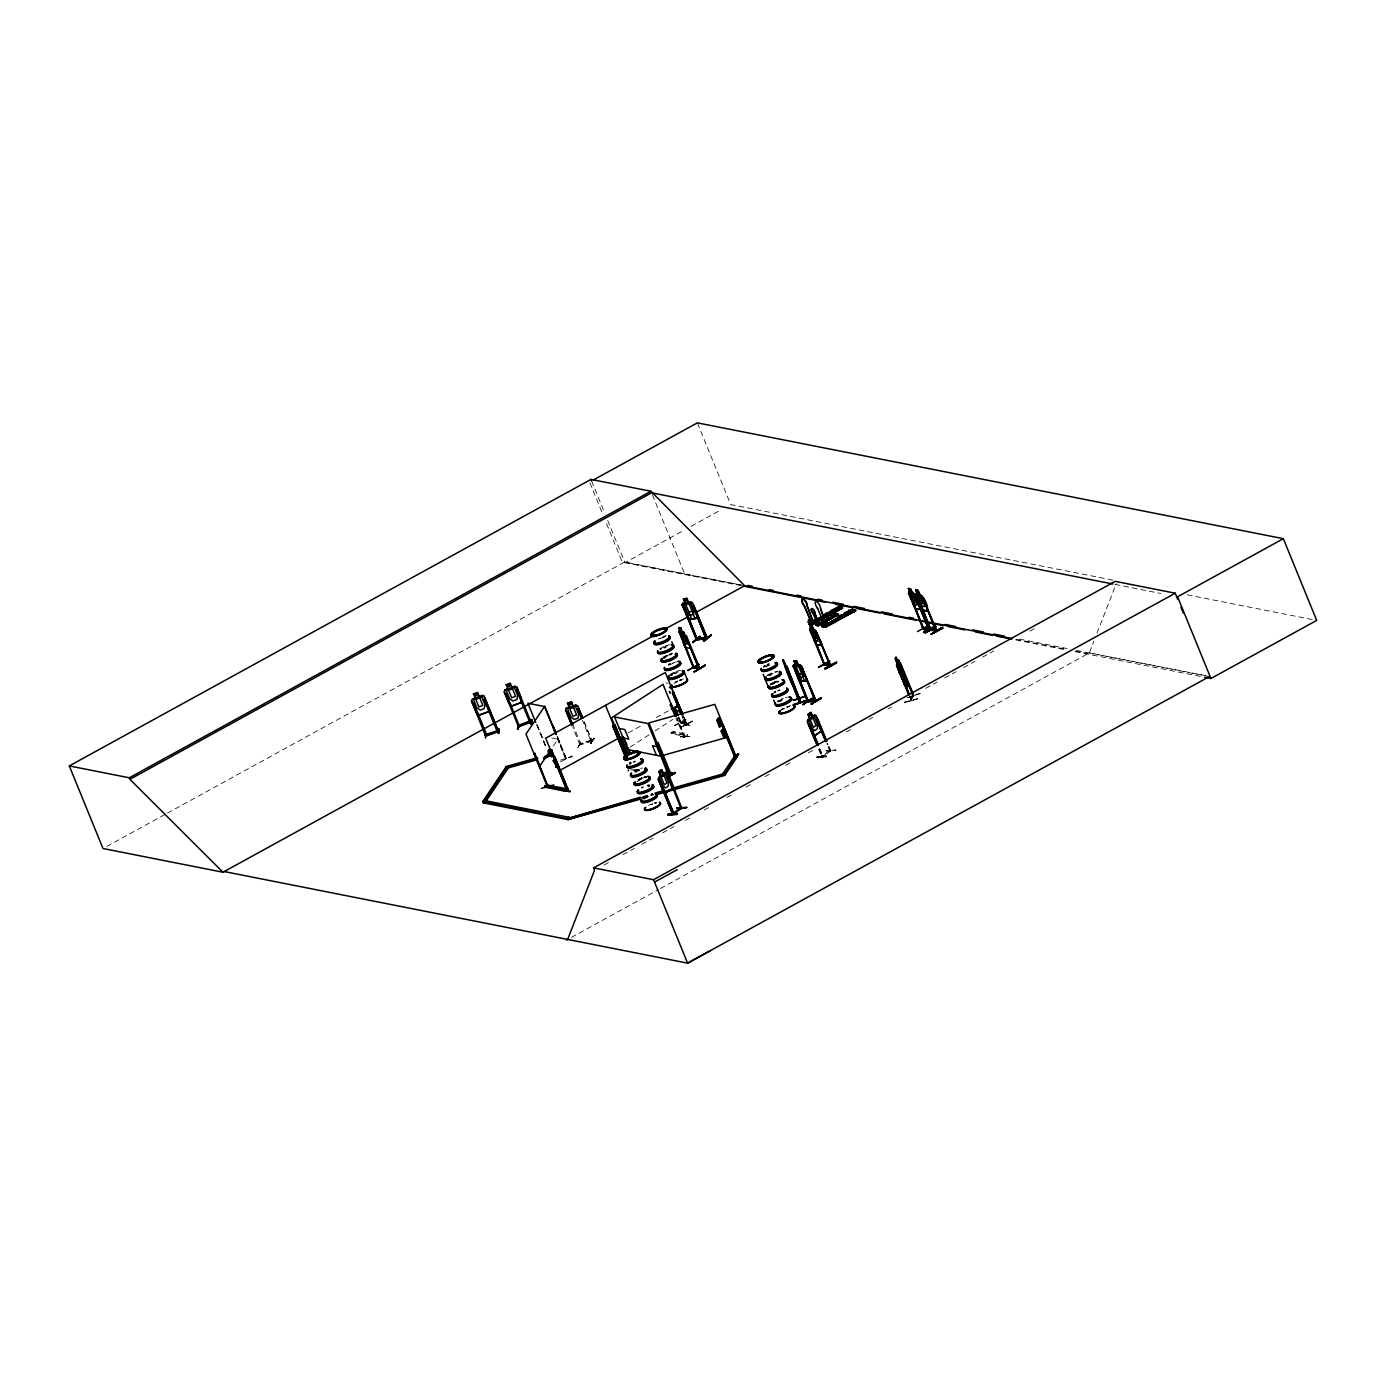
<?xml version="1.0" encoding="UTF-8"?>
<svg xmlns="http://www.w3.org/2000/svg" width="1386" height="1386" viewBox="0 0 1386 1386"><rect width="100%" height="100%" fill="white"/><g stroke="black" fill="none" stroke-linecap="round" stroke-linejoin="round"><path stroke-width="0.75" stroke-dasharray="5 3.75" d="M577.598 747.643L580.873 741.735L578.135 747.314M580.821 741.822L578.083 747.435M904.885 702.563L917.376 698.925M911.642 700.467L910.134 696.274M565.245 757.847L565.99 757.657M566.441 758.852L557.276 735.827M660.377 888.513L1089.309 652.927L1093.918 641.06M1097.002 633.159L1116.215 583.731M687.092 725.069L685.827 725.554M904.677 702.044L917.532 698.735L904.798 702.875L904.66 701.957M910.463 699.497L913.305 695.391M910.948 699.358L912.872 695.529M913.218 696.378L911.018 700.744L909.476 696.846M909.701 696.413L911.468 700.606L913.651 696.24M907.414 697.712L920.131 693.502L907.414 697.574M579.313 743.797C580.994 741.493 581.514 746.794 580.301 743.52L579.435 743.78M590.557 740.678C563.6 749.514 598.336 737.456 590.557 740.453M591.649 739.951L591.891 741.406L583.419 720.166L592.29 741.112C590.488 742.636 590.038 738.547 591.042 741.649L582.397 720.339M590.609 743.035C598.648 730.89 588.236 743.658 591.51 743.502L594.317 738.409L590.817 743.52M590.8 743.71L593.693 738.478M816.926 756.756L826.299 756.046C819.923 760.325 808.506 755.855 826.281 756.046M816.735 757.657L826.576 756.721M817.116 757.345L826.073 757.033M636.971 769.854L636.78 770.668M560.412 760.134L572.747 756.583M553.378 745.911L558.056 738.929M819.022 749.289L822.071 757.051L822.089 755.266M819.819 748.717L823.076 756.358M830.422 749.618C828.672 754.504 830.682 746.898 826.87 743.745M830.872 750.865L822.314 756.912M683.61 736.243L683.506 737.56L684.892 736.884M911.538 700.536L909.926 696.725M821.881 756.947L830.56 750.831L827.338 743.191M830.751 750.935L827.65 743.173M635.914 769.525L637.075 769.334M680.924 721.725C682.744 724.93 678.256 721.066 680.907 721.638M680.335 722.99L686.33 724.272M686.468 722.816L681.063 722.071M680.89 722.73L687.006 723.977L683.748 716.302M685.429 724.531L686.607 723.873M684.234 735.81L683.021 736.382M683.506 737.56L684.58 736.867L676.749 718.017M684.719 736.988L677.061 718.017M565.696 759.043L556.34 735.377M579.781 744.854L581.15 744.421M825.848 750.45L835.879 750.121L826.472 750.744M821.344 755.751L822.245 755.179M829.192 750.207L830.405 749.601M829.556 750.64L822.712 755.491M826.056 751.143L835.845 750.069M689.466 736.399L680.509 736.763L688.981 736.59M689.518 736.451L680.959 736.52M630.214 747.106L653.291 732.085M655.058 730.924L672.816 719.386M686.087 723.925L685.637 725.692M686.503 722.747L685.394 722.903L686.954 723.925M830.283 750.969L829.989 749.705M822.574 756.461L821.967 755.318M579.902 744.819L572.851 727.511M580.89 744.68L573.18 725.242M663.513 657.83L669.247 654.989M772.331 683.142L770.651 684.164A8.611 2.374 -22.2 0 1 776.385 681.323L774.289 682.155M772.435 683.419L776.541 681.704L770.789 684.528A8.593 2.374 -22.2 0 1 778.603 681.046M782.83 708.852L781.132 709.875A8.611 2.374 -22.2 0 1 784.788 707.882M830.145 751.368L826.541 743.762M684.407 736.954L675.883 718.589M560.602 761.902L571.829 755.803M690.193 725.45L683.575 723.735L684.441 724.081M682.051 716.562L685.862 725.727L686.988 725.103L683.281 716.042M683.835 724.428L690.73 725.225M106.791 846.43L165.54 814.154M167.446 813.114L624.67 561.988L744.629 585.706L622.123 561.815L605.994 522.279M607.726 520.478L624.947 562.664L683.506 530.509M691.06 526.351L721.274 509.753M665.921 682.83L667.948 683.35M628.205 732.917L641.285 725.727M656.236 717.515L669.317 710.342M674.566 725.814L686.018 719.68M674.618 725.328L685.827 719.178M685.914 723.024L680.682 722.279M671.049 732.674L673.232 731.479L687.369 734.268L687.785 735.29L685.602 736.486L671.465 733.696L671.049 732.674L685.186 735.464L687.369 734.268M692.376 720.945L681.167 727.2L692.688 721.049M692.705 721.084L681.167 727.2M671.465 733.696L673.648 732.501L687.785 735.29M604.001 865.055L611.572 860.897M622.938 854.66L634.286 848.423M641.857 844.265L653.222 838.028M662.681 832.83L674.029 826.593M685.394 820.356L692.965 816.198M704.313 809.961L711.884 805.803M727.026 797.487L734.597 793.329M745.945 787.092L753.516 782.934M764.881 776.697L772.435 772.539M785.689 765.263L791.371 762.144M808.402 752.789L814.084 749.67M846.257 731.999L853.828 727.841M868.97 719.525L872.747 717.446M887.889 709.13L891.666 707.051M908.714 697.712L914.379 694.594M925.744 688.357L937.092 682.12M944.663 677.962L956.011 671.725M963.582 667.567L974.947 661.33M982.518 657.172L988.183 654.053M990.089 653.014L993.866 650.935M1029.833 631.184L1037.404 627.026M571.43 937.369L658.489 889.552M686.572 725.121L682.588 714.604M638.045 779.712L642.082 777.875A8.611 2.374 -22.2 0 0 640.003 778.741M648.544 805.422L650.502 804.452M686.607 725.121L682.796 716.406M685.914 725.71L682.276 716.597M916.129 694.247L920.009 693.814M594.369 738.461L593.399 737.993M592.134 741.146L579.92 744.975M642.636 796.569L652.927 793.676A8.593 2.374 -22.2 0 0 651.073 794.161M641.961 797.591L652.252 794.68M643.069 797.591L653.343 794.698M642.376 798.613L650.606 796.292M644.317 777.563L646.24 777.113A8.576 2.356 -22.2 0 0 638.201 780.041L638.149 779.989A8.593 2.374 -22.2 0 1 642.238 778.291L638.045 779.816M654.66 802.91L656.583 802.459M680.457 736.936L688.981 736.798M630.613 769.854L636.988 769.767M633.177 770.495L637.3 770.425M565.817 759.268L556.392 736.191M670.911 691.874L669.646 691.649L670.2 693M683.558 723.752L690.765 725.276M1089.309 652.927L1209.701 676.403M1112.889 580.11L730.717 504.573L697.366 422.851M1187.196 594.802L1316.7 620.408M1114.985 584.407L1160.879 593.485M1019.351 639.085L1068.104 648.735M1076.593 650.398L1209.268 676.628M1016.007 639.344L1066.891 649.41M1075.363 651.073L1088.079 653.586M624.947 562.664L740.072 585.429M1015.799 639.934L1064.587 649.566M1075.189 651.663L1202.442 676.818M551.663 737.993L557.9 739.223M819.49 748.752L822.92 756.479M818.71 749.306L821.742 757.068M652.39 494.767L684.927 574.532M591.597 480.942L604.504 512.56M589.864 482.744L602.771 514.362M668.901 690.765L670.131 693.606L668.78 690.834M678.984 717.134L681.34 722.903M678.43 717.03L681.028 723.128M678.031 717.238L680.335 723.076M685.186 735.464L685.602 736.486M673.232 731.479L673.648 732.501M557.085 736.035L566.32 759.164L556.843 735.949M537.214 724.861L546.049 746.517M537.11 725.138L545.945 746.794M536.538 724.393L545.668 746.742M660.152 649.705A8.714 2.408 -22.2 0 1 661.85 648.665M663.825 647.695A8.714 2.408 -22.2 0 1 665.921 646.829M663.548 657.778A8.559 2.356 -22.2 0 1 671.274 654.296M663.34 657.259A8.559 2.356 -22.2 0 1 666.943 655.266M669.005 654.435A8.559 2.356 -22.2 0 1 672.972 653.308M659.823 648.717A8.593 2.374 -22.2 0 1 663.444 646.725M665.523 645.876A8.593 2.374 -22.2 0 1 669.507 644.75M659.961 649.237A8.714 2.408 -22.2 0 1 661.659 648.215M663.634 647.227A8.714 2.408 -22.2 0 1 667.827 645.685M657.986 639.189A8.714 2.408 -22.2 0 1 659.944 638.201M662.058 637.352A8.714 2.408 -22.2 0 1 666.094 636.209M663.911 636.191A8.593 2.374 -22.2 0 1 665.834 635.741M660.134 638.669A8.714 2.408 -22.2 0 1 664.344 637.127M664.067 648.25A8.576 2.356 -22.2 0 1 666.146 647.401M670.928 675.935A8.593 2.374 -22.2 0 1 672.608 674.913M674.549 673.942A8.593 2.374 -22.2 0 1 676.628 673.094M670.651 675.415A8.714 2.408 -22.2 0 1 672.349 674.376M674.306 673.405A8.714 2.408 -22.2 0 1 678.516 671.864M674.046 683.489A8.559 2.356 -22.2 0 1 677.65 681.514M679.712 680.665A8.559 2.356 -22.2 0 1 681.773 679.989M675.502 681.981A8.559 2.356 -22.2 0 1 677.442 681.011L673.856 683.177A8.611 2.374 -22.2 0 1 677.511 681.202M679.504 680.162A8.559 2.356 -22.2 0 1 683.471 679.053M663.894 658.627A8.559 2.356 -22.2 0 1 665.557 657.605M668.658 665.367A8.714 2.408 -22.2 0 1 674.826 662.837M670.322 674.428A8.593 2.374 -22.2 0 1 673.942 672.435M676.021 671.586A8.593 2.374 -22.2 0 1 681.635 670.27M670.46 674.947A8.714 2.408 -22.2 0 1 678.326 671.396M668.468 664.899A8.714 2.408 -22.2 0 1 670.443 663.911M672.556 663.062A8.714 2.408 -22.2 0 1 676.593 661.919M668.329 664.379A8.576 2.356 -22.2 0 1 670.252 663.426M663.651 658.125A8.611 2.374 -22.2 0 1 665.332 657.103M669.369 655.283A8.611 2.374 -22.2 0 1 671.43 654.608M635.117 772.452A8.576 2.356 -22.2 0 1 641.181 769.975M634.84 771.915A8.714 2.408 -22.2 0 1 642.948 768.935M629.452 763.946A8.714 2.408 -22.2 0 1 631.15 762.906M633.125 761.919A8.714 2.408 -22.2 0 1 635.238 761.053M634.493 770.945A8.593 2.374 -22.2 0 1 638.513 769.126M640.575 768.45A8.593 2.374 -22.2 0 1 642.498 768M629.746 764.466A8.593 2.374 -22.2 0 1 631.427 763.443M633.367 762.473A8.593 2.374 -22.2 0 1 635.446 761.624M634.649 771.465A8.714 2.408 -22.2 0 1 642.757 768.485M629.261 763.478A8.714 2.408 -22.2 0 1 630.959 762.439M629.123 762.941A8.593 2.374 -22.2 0 1 630.803 761.919M639.934 778.551A8.559 2.356 -22.2 0 1 642.013 777.702M644.057 777.044A8.559 2.356 -22.2 0 1 645.98 776.593M643.918 799.185A8.593 2.374 -22.2 0 1 649.618 796.344M643.624 798.665A8.714 2.408 -22.2 0 1 649.41 795.789M651.507 795.114A8.714 2.408 -22.2 0 1 653.447 794.646M636.867 781.843A8.559 2.356 -22.2 0 1 642.532 779.019M643.295 797.678A8.593 2.374 -22.2 0 1 646.915 795.685M643.433 798.197A8.714 2.408 -22.2 0 1 653.256 794.195M644.317 777.615A8.593 2.374 -22.2 0 1 646.24 777.165M641.458 788.149A8.714 2.408 -22.2 0 1 643.433 787.161M647.626 785.619A8.714 2.408 -22.2 0 1 649.566 785.169M641.302 787.646A8.576 2.356 -22.2 0 1 643.243 786.676M647.383 785.152A8.576 2.356 -22.2 0 1 649.289 784.701M638.34 780.387A8.611 2.374 -22.2 0 1 642.359 778.568M644.438 777.892A8.611 2.374 -22.2 0 1 646.361 777.442M654.556 802.754A8.559 2.356 -22.2 0 1 656.462 802.303M648.007 786.659A8.593 2.374 -22.2 0 1 649.913 786.208M647.816 786.087A8.714 2.408 -22.2 0 1 649.757 785.637M769.403 675.9A8.576 2.356 -22.2 0 1 771.344 674.93M769.126 675.363A8.714 2.408 -22.2 0 1 773.215 673.509M770.616 683.939A8.559 2.356 -22.2 0 1 772.279 682.917M774.22 681.964A8.559 2.356 -22.2 0 1 776.281 681.115M763.755 667.376A8.714 2.408 -22.2 0 1 769.525 664.5M767.099 675.398A8.593 2.374 -22.2 0 1 772.799 672.556M774.878 671.898A8.593 2.374 -22.2 0 1 778.43 671.24M765.713 666.874A8.593 2.374 -22.2 0 1 769.732 665.055M767.238 675.935A8.714 2.408 -22.2 0 1 773.024 673.059M775.12 672.366A8.714 2.408 -22.2 0 1 777.061 671.915M763.565 666.909A8.714 2.408 -22.2 0 1 765.263 665.869M767.238 664.899A8.714 2.408 -22.2 0 1 769.334 664.033M763.426 666.389A8.593 2.374 -22.2 0 1 765.107 665.367M767.047 664.396A8.593 2.374 -22.2 0 1 769.126 663.548M779.902 701.611A8.576 2.356 -22.2 0 1 781.843 700.64M777.927 702.096A8.714 2.408 -22.2 0 1 783.696 699.22M781.306 710.186A8.593 2.374 -22.2 0 1 784.926 708.194M786.988 707.345A8.593 2.374 -22.2 0 1 789.067 706.669M781.115 709.684A8.559 2.356 -22.2 0 1 782.795 708.662M786.798 706.86A8.559 2.356 -22.2 0 1 790.765 705.734M774.237 693.087A8.714 2.408 -22.2 0 1 775.952 692.047M777.91 691.06A8.714 2.408 -22.2 0 1 780.023 690.211M777.598 701.108A8.593 2.374 -22.2 0 1 779.279 700.086M781.219 699.116A8.593 2.374 -22.2 0 1 783.298 698.267M785.36 697.608A8.593 2.374 -22.2 0 1 787.283 697.158M777.737 701.645A8.714 2.408 -22.2 0 1 783.506 698.769M774.046 692.619A8.714 2.408 -22.2 0 1 775.762 691.579M777.719 690.609A8.714 2.408 -22.2 0 1 779.833 689.743M773.925 692.099A8.593 2.374 -22.2 0 1 775.588 691.077M772.834 684.286A8.576 2.356 -22.2 0 1 774.774 683.315M776.836 682.466A8.576 2.356 -22.2 0 1 778.897 681.791M770.945 684.84A8.611 2.374 -22.2 0 1 778.724 681.323M665.055 656.444L663.374 657.466A8.611 2.374 -22.2 0 1 667.012 655.491L665.055 656.444M671.188 653.967L669.109 654.642A8.611 2.374 -22.2 0 1 673.094 653.516L671.17 653.949M681.669 679.677L679.59 680.353A8.611 2.374 -22.2 0 1 681.669 679.677M788.946 706.358L786.867 707.033A8.611 2.374 -22.2 0 1 790.869 705.907L788.946 706.34M646.084 776.749L644.161 777.2A8.611 2.374 -22.2 0 1 646.084 776.766M652.685 803.88A8.593 2.374 -22.2 0 0 650.606 804.729A8.576 2.356 -22.2 0 1 652.702 803.932M656.669 802.754A8.593 2.374 -22.2 0 0 654.764 803.204A8.576 2.356 -22.2 0 1 656.687 802.806"/><path stroke-width="1.5" d="M671.569 772.366L668.121 777.615M784.822 665.02L783.003 659.615L784.84 663.773C781.565 662.82 799.601 699.601 789.587 678.482M783.315 661.503L783.142 659.563L791.267 679.902M784.805 665.921L784.771 664.933L799.566 702.927L799.774 698.249M785.221 666.406L785.238 665.159M788.288 673.925L788.305 672.66M791.233 682.085L791.354 678.776M485.516 738.114L485.412 733.298M518.104 724.254L517.532 729.261L518.433 724.843M518.087 728.915L518.277 724.774M786.676 669.646L800.068 702.719L800.19 698.631M786.78 666.354L799.566 699.272L799.618 697.903M799.566 702.875L799.67 701.143M799.237 701.611L799.324 698.405M806.288 696.049L793.208 700.415L806.063 695.703M472.418 703.222L473.579 702.806L487.04 735.585L486.555 734.251L485.169 734.736M484.112 696.24L498.458 731.392L484.112 696.24L482.051 695.374L472.245 699.029L471.483 700.952L485.62 735.966M484.979 698.752L483.818 699.185L497.297 731.635M486.555 734.251L496.69 730.924M488.513 707.103L488.704 711.624L478.828 715.263L475.883 711.728L478.828 715.211L488.704 711.572M496.673 731.063L497.695 730.353M498.076 732.726L498.354 728.568L499.064 733.142L498.18 732.744M498.354 733.402L498.388 728.603M499.22 728.932L498.371 733.194M516.718 687.265L514.76 686.399L504.972 689.847L504.209 691.822L518.607 726.94C515.904 725.796 520.911 723.856 519.49 726.61L506.306 693.676L505.128 694.247L506.306 693.676M507.83 688.842L504.954 689.899M512.04 687.248L514.778 686.243L516.839 687.161L521.24 697.972L521.431 702.494L511.538 706.132L508.61 702.563L504.365 691.787M511.538 706.132L521.275 702.355L521.101 697.955M516.545 690.055L517.706 689.483L516.545 690.055L530.006 722.747C527.304 721.673 532.103 719.611 530.994 722.349M518.156 724.168L518.243 728.984M519.282 725.121L529.539 721.344L529.781 722.799M530.006 722.712L531.185 722.123M530.699 720.945L519.421 725.467M531.774 723.977L531.947 719.802L531.098 724.064M683.887 632.276L678.967 631.271L693.26 667.705L699.428 668.832L683.852 632.137M679.105 632.57L679.175 631.34M928.083 628.846C930.318 626.94 927.303 633.09 922.903 628.69L908.714 592.186L908.61 593.624M920.512 605.751C926.61 619.317 914.743 590.263 915.99 595.027L930.352 630.162L936.59 631.306L935.411 629.972M810.723 619.213C811.053 621.309 808.003 619.819 809.667 620.876M810.013 620.304L808.419 619.802L809.892 623.388M810.36 620.443L810.567 619.334L811.156 620.131M816.198 623.302L817.151 622.089L818.104 623.665M823.232 622.331L824.358 622.574L822.106 622.712M823.301 623.18L823.786 622.037M811.711 623.717L811.018 622.019L814.084 620.322L814.777 622.019L811.711 623.717L809.026 623.232L808.09 621.482L808.939 624.133L840.176 607.553M809.615 623.977L840.141 607.588M811.486 624.549L842.082 607.9M812.196 624.428L842.757 608.004L812.508 624.74L811.018 622.019M836.572 614.31L815.99 625.363L815.436 623.631L817.463 622.366L818.052 623.908L820.183 624.306L819.594 622.886L819.906 623.977L817.376 623.7L812.958 613.045A3.067 1.161 61 0 1 811.382 609.199A3.067 1.161 61 0 1 813.391 609.563A3.067 1.161 61 0 1 814.968 613.409L818.953 623.873M834.077 615.038L836.018 613.617L836.832 614.327L816.7 625.467M815.956 625.346L836.122 613.911L838.305 614.448L817.757 625.675L838.565 614.639L825.71 621.742M818.173 625.588L817.549 624.012L817.861 625.121L815.436 623.631M853.36 610.152L822.089 626.697L821.274 624.081L822.21 625.831L824.895 626.333L827.962 624.636L827.269 622.92L824.202 624.618L824.895 626.333M822.158 626.715L852.425 609.771M822.747 626.853L851.472 611.191M855.266 610.516L824.705 626.68L855.942 610.602L825.692 627.338L824.202 624.618M824.757 626.922L855.006 610.221M835.879 608.177L839.223 609.182L835.879 608.177L838.928 606.479L839.067 607.345M849.046 610.793C864.154 614.033 839.379 609.927 852.269 609.996M855.543 610.568L824.826 626.922M809.389 621.101L809.285 619.906L811.139 620.096M822.123 623.163L822.522 622.505M541.354 788.374L553.794 784.909M667.012 773.163L672.141 788.582L665.349 793.381L662.629 790.107L658.229 779.296L660.637 775.813L658.887 771.811C663.357 764.795 661.728 777.563 665.505 772.383L667.012 773.163L681.063 808.731M668.901 774.913L681.808 808.229L672.66 814.396L658.333 779.296L658.766 777.148L665.505 772.383L666.822 773.284M807.518 721.915L807.934 719.888M795.477 665.003L793.554 665.037L793.139 666.562L793.658 665.176M816.441 623.18L817.463 622.453M682.137 604.92L682.726 603.239L690.869 601.94L692.671 603.17L707.068 638.357L696.5 640.055L682.207 604.85L689.24 619.525L697.522 618.156L696.967 613.963L697.297 618.104L689.275 619.386L686.607 615.627M682.345 604.885L682.848 603.36M547.713 784.926L547.834 786.607L534.84 753.395L534.095 753.984L534.84 753.395M826.68 614.189L829.521 613.132L826.714 613.998M827.962 618.866L829.608 617.758L828.447 618.554M839.864 616.787L842.515 615.575L839.899 616.614M842.567 615.384L839.899 616.891L842.515 615.297M652.667 635.446L654.902 634.979L653.638 635.776M653.551 634.84L652.806 635.776L654.452 635.342M652.771 635.55L654.261 635.36M664.275 629.157L665.436 629.261M626.68 759.043L625.675 758.766M626.663 759.181L626.541 758.125M627.425 758.592L626.281 758.731M637.04 752.962L637.837 752.061L637.733 752.927M638.34 752.338L637.456 752.407M761.52 662.213L759.788 662.768L760.723 661.884M771.534 656.479L772.21 655.491L772.037 656.375M772.262 655.994L772.539 656.115M771.759 655.595L771.361 656.444L772.158 655.751M899.601 673.163L898.215 668.658L900.103 664.882L902.009 668.329L899.964 664.916M906.808 684.355L906.877 686.659L907.345 685.706M905.231 683.627L907.033 687.785L907.761 686.105M907.033 687.785L907.847 686.174L905.976 679.937L898.145 662.525L897.4 664.033L901.35 675.536M906.427 679.123L904.712 684.909L896.534 665.644L896.985 662.647L895.269 658.541L896.084 656.929L901.628 669.23L901.784 674.757L904.815 682.241L905.578 680.734L902.511 673.232L901.766 674.739L900.051 672.349M895.616 659.078L896.101 658.107L896.17 660.412M897.747 661.139L898.319 660.013M898.371 667.428L909.355 694.351M900.553 663.062L913.114 693.832M900.969 676.368L902.858 679.902L904.677 676.004M902.858 679.902L904.815 675.97M810.186 620.443L809.337 619.906M823.544 623.059L822.747 622.505M800.051 702.685L783.125 660.914M569.248 707.258L566.268 708.003L565.505 709.892L571.968 725.762M567.584 703.291L571.413 702.148L573.059 706.167L575.658 706.895L578.724 714.396L577.979 718.243L574.15 719.386L570.772 716.787L567.723 709.268L569.057 707.172M566.562 712.127L567.688 711.78L572.297 723.492M573.128 705.994L571.517 701.922L567.394 703.204L569.23 707.31M573.076 706.115L575.831 705.145L577.858 706.132L582.64 718.243M577.823 706.184L575.796 705.197M569.906 720.668L572.816 724.306M578.724 708.627L582.744 718.069M677.182 813.461L667.844 814.136L677.217 813.409L677.009 814.431L667.671 815.037L677.494 814.084M795.529 665.211L794.663 666.579L808.315 701.68L807.016 700.519L808.211 700.207M628.464 769.975L628.256 770.789M555.734 734.459L552.823 726.108L555.665 731.895M547.73 784.892L547.331 786.728L548.267 786.035M657.033 742.792L658.142 742.48L671.448 775.346L670.737 774.22C668.295 777.563 673.752 773.197 669.871 774.462M669.646 774.514L671.517 775.12M668.26 778.17L671.742 772.868M668.468 778.204L671.898 773.007M719.438 726.905L719.784 723.042L720.408 726.299L719.438 726.905L716.805 720.443L717.757 719.836L719.23 721.725L717.064 720.044M718.537 721.915L717.931 718.71L718.901 718.104L735.065 757.432L736.209 757.051L714.76 704.365L648.925 722.92L670.356 775.658M716.805 720.443L717.757 719.836M717.931 718.71L718.901 718.104M719.109 723.232C718.502 726.645 725.017 723.353 721.621 724.722M720.616 725.138L721.742 724.549L735.082 757.397L736.174 756.912M723.838 737.664L724.185 733.783L724.791 737.057L723.838 737.664L721.188 731.184L722.141 730.595L723.613 732.466L721.448 730.786M722.938 732.674L722.331 729.469L723.284 728.845L725.952 735.308L724.999 735.897L723.492 733.974M721.188 731.184L722.141 730.595M722.331 729.469L723.284 728.845M724.999 735.897L725.952 735.308M734.649 756.011L735.845 755.682L734.493 756.6M734.58 759.372L738.669 754.14L735.238 759.372L734.389 758.922M735.204 759.32L738.634 754.105M482.848 801.368L485.256 800.692L569.525 817.342L569.941 818.364L567.758 819.559L483.489 802.91L482.848 801.368L506.271 766.51L537.473 757.709M509.078 766.856L506.687 767.532L483.264 802.39L485.672 801.714L509.078 766.856L508.662 765.834L485.256 800.692L483.073 801.888L567.342 818.537L569.525 817.342M539.327 766.822L551.039 749.393M543.364 758.021L550.225 755.249L549.809 754.227L545.01 756.409M640.315 799.185L568.295 819.507L567.879 818.485L640.592 797.158M568.295 819.507L638.946 798.752M656.791 794.542L724.705 775.398L737.092 756.947L736.676 755.924L734.268 756.6L722.556 774.029L722.972 775.051M727.667 768.087L731.167 762.854M668.71 790.037L724.272 774.376L736.676 755.924M672.175 813.218L673.509 812.543L672.799 813.08M673.994 813.738L660.221 781.115L673.891 813.79L672.938 812.681M680.353 807.674L680.994 806.999M685.204 603.031L684.008 604.66L687.075 612.162L690.124 615.107L693.398 614.587L693.832 611.087L690.765 603.586L688.599 602.304M814.604 700.328L815.176 701.593L802.182 668.606L816.406 701.264L815.159 700.086M815.886 700.103L808.09 700.779L815.072 700.45M563.409 790.47L570.322 791.441L565.783 790.055M569.681 791.752L565.505 790.869M652.875 635.238L652.615 636.122L653.707 635.793M654.781 634.927L654.209 634.753M665.315 629.14L664.778 629.227M626.195 759.043L627.356 758.142L626.316 758.714M762.231 661.763L760.221 662.508L761.053 661.451M762.179 661.884L760.966 662.612M547.92 786.538L534.407 753.516M497.834 730.11L496.586 730.543L497.072 731.739M822.383 622.574L824.046 626.177M680.509 808.887L680.162 807.57M629.902 754.521L614.57 716.943L647.868 723.527L669.317 775.71M669.767 775.883L655.803 743.069L668.745 775.969M692.723 666.458L694.369 667.498L693.346 666.198M824.081 664.778L830.37 665.973L830.301 664.5M824.757 663.409L823.596 663.582L824.566 664.916L814.933 639.656M830.266 664.57L829.33 664.985M909.996 595.703L923.578 628.742L914.483 605.439M930.543 629.019L937.023 631.063L923.007 598.284L935.897 631.167M930.682 629.365L935.879 629.729M685.117 602.858L683.402 598.908L686.971 598.284L695.027 618.606M568.035 788.98L546.777 785.013L544.594 786.208L545.027 787.231L565.835 791.337C570.616 790.713 566.926 788.565 567.082 789.552M684.424 606.947L683.229 607.311L684.424 606.947L697.331 639.916L696.015 638.859L697.21 638.426M692.896 605.613L705.924 638.565L692.896 605.613L693.866 605.474L707.328 638.114L706.843 636.919L697.539 638.773M693.866 605.474L692.654 605.821M696.517 638.513L696.638 640.003M692.671 642.255L699.913 636.191L692.827 642.844M705.924 638.565L705.942 637.04L706.947 638.409M705.786 637.473L697.279 638.981M704.157 641.146L711.382 635.1L704.175 641.181L703.308 640.592L711.347 635.065M802.754 704.573L812.283 698.319M549.549 756.271L549.41 754.348L550.069 755.647L543.918 758.766M549.324 755.82L547.938 750.519M654.764 635.342L653.897 635.706M517.896 725.814L519.767 726.472M519.282 725.276L518.121 725.727M660.55 781.098L659.424 781.687L672.99 814.414L672.695 813.149M667.255 776.125L668.052 775.571M665.349 793.381L672.141 788.582M808.229 714.5L810.862 712.387L812.56 716.614L814.448 716.926L817.515 724.445L817.394 728.672L814.691 730.595L811.936 728.395L808.87 720.893L809.77 718.52L807.969 714.431L810.966 712.387L812.612 716.406M676.801 807.847L686.763 807.432M680.11 807.57L681.496 808.194M680.491 808.003L673.631 812.872M672.764 814.31L673.648 813.738M826.541 741.267L816.077 715.8L814.483 715.02L807.743 719.784L807.293 721.933L817.134 745.46M818.26 744.871L809.615 723.717L808.506 724.306L817.463 745.443M825.761 741.839L816.337 718.762L817.463 718.173L826.87 741.25M814.344 735.845L821.101 731.132L816.077 715.8M797.73 674.081L800.45 677.269L803.083 677.217L803.17 673.977L800.103 666.458L798.145 665.159L796.655 660.931L793.831 660.983L796.621 661.07L804.712 681.236M793.45 665.107L800.138 665.055M798.197 665.02L801.697 666.32L815.886 701.541M797.539 677.356L800.051 681.34L797.643 677.286M794.576 668.745L795.339 668.728M802.944 668.606L801.836 668.832M812.439 698.405L802.875 704.677L811.953 698.388M811.139 703.863L821.465 698.232L811.139 703.863L811.867 704.469M811.416 704.365L820.772 697.591M628.049 754.885L620.807 737.161L619.94 737.733M675.38 716.614L670.27 704.816L671.136 704.244L676.247 716.06M671.43 704.244L670.27 704.816M624.878 750.571L628.43 748.249M568.381 790.263L567.272 790.852L553.828 758.055L555.058 757.553L568.451 790.245L567.047 790.817L545.72 738.201L665.315 672.505L682.588 714.604M625.554 757.206L612.612 725.779L614.847 724.705L626.905 754.227M653.222 635.308L653.724 635.135M626.16 758.298L625.45 759.233L626.489 759.112M736.035 757.12L722.747 724.41M804.14 605.751L804.365 605.63A4.591 1.75 61 0 1 802.009 599.843A4.591 1.75 61 0 1 805.006 600.398A4.591 1.75 61 0 1 807.38 606.184L813.357 621.846L811.001 621.586L804.14 605.751A4.591 1.75 61 0 1 801.784 599.982A4.591 1.75 61 0 1 804.781 600.536A4.591 1.75 61 0 1 807.137 606.306L813.132 621.985M817.324 608.367L817.549 608.229A4.591 1.75 61 0 1 815.193 602.46A4.591 1.75 61 0 1 818.19 603.014A4.591 1.75 61 0 1 820.564 608.783L826.541 624.462M812.958 613.045L812.802 613.132A3.067 1.161 61 0 1 811.226 609.286A3.067 1.161 61 0 1 813.235 609.649A3.067 1.161 61 0 1 814.812 613.496L818.797 623.96M820.564 608.783L826.316 624.584L824.185 624.202L817.549 608.229M811.053 620.131L810.533 619.282L808.818 620.339M811.001 621.586L804.365 605.63M675.259 697.019L673.873 695.495L675.311 696.985M824.982 614.206C833.8 615.713 819.524 614.951 828.031 612.508L831.392 613.53L828.031 612.508M830.768 611.001C839.587 612.525 825.311 611.746 833.818 609.32L837.179 610.325L833.818 609.32M840.107 607.57L809.926 624.272L808.922 623.631L839.102 606.912L842.29 607.501M809.06 623.873L839.188 607.12M811.642 624.324L841.718 607.865M811.953 624.636L842.445 607.726M815.592 623.648L817.636 622.522M816.059 624.791L819.594 622.886M826.697 618.78C832.588 619.785 823.059 619.265 828.741 617.636L830.976 618.312L828.741 617.636M830.56 616.631C836.451 617.636 826.922 617.134 832.605 615.505L834.84 616.181L832.605 615.505M838.357 614.448L817.723 625.363M824.583 622.435L818.381 625.796L816.302 625.398M824.185 624.202L827.962 624.636M838.166 616.822C846.985 618.329 832.709 617.55 841.215 615.124L844.576 616.129L841.215 615.124M843.953 613.617C852.771 615.124 838.495 614.345 847.002 611.919L850.363 612.924L847.002 611.919M822.712 626.818L852.286 609.511L855.474 610.1M822.539 626.801L853.048 609.875M680.509 711.711L675.606 710.689L674.116 708.021L675.727 710.758L680.509 711.711L679.642 707.744M553.066 726.195L556.271 734.06M548.821 750.051L549.947 749.791L551.784 752.494L548.821 750.051L551.16 753.482L551.42 756.513L552.529 756.271L552.304 753.828L551.905 756.6M551.16 752.841L550.935 750.45L552.026 750.19L552.286 753.187L554.677 756.669L553.551 756.912L551.68 754.175M550.935 750.45L552.026 750.19M551.16 753.482L549.445 749.705M554.053 757.016L552.286 753.187M543.641 758.142L552.979 752.962M543.745 758.731L553.153 753.464M551.42 756.513L552.529 756.271M553.551 756.912L554.677 756.669M681.254 714.587L672.418 692.931L673.423 692.376L682.484 714.067M612.612 725.779L613.842 725.259L626.697 756.756M672.418 692.931L673.631 692.411M553.205 760.793L554.331 760.55L556.167 763.253L553.205 760.793L555.561 764.223L555.821 767.272L556.912 767.012L556.687 764.587L556.288 767.359M555.543 763.582L555.318 761.191L556.427 760.949L556.67 763.946L559.06 767.428L557.934 767.671L556.063 764.916M555.318 761.191L556.427 760.949M555.561 764.223L553.828 760.446M558.437 767.757L556.67 763.946M555.821 767.272L556.912 767.012M557.934 767.671L559.06 767.428M624.15 757.102L623.856 756.6M566.857 789.656L568.173 789.327M656.375 743.173L655.405 743.277M667.446 776.333L674.965 772.297M667.688 776.853L675.502 772.938L668 776.992M651.905 636.624L222.955 872.227L102.997 848.509L69.3 765.921L590.973 479.4L650.952 491.268L744.629 585.706L1011.763 638.513M593.485 479.902L697.366 422.851L1283.349 538.686L1316.7 620.408L1210.931 678.499L1204.555 677.252M69.3 765.921L129.279 777.789L650.952 491.268M129.279 777.789L129.903 779.313L651.576 492.792L1112.871 583.991M687.854 616.891L664.726 629.123M697.314 611.694L744.629 585.706M680.769 627.927L687.317 644.126L685.412 643.745L683.073 640.332L680.006 632.83L678.707 627.511L680.872 627.979M680.37 634.719L693.953 667.757M685.533 636.035L686.486 635.931L699.878 668.641L698.821 668.797L685.533 636.035L686.486 635.931M690.367 648.44L689.57 644.507L690.367 648.44L685.55 647.366M698.96 664.31L687.473 670.46M705.301 665.575L694.438 671.898M669.473 687.317L672.227 689.085M673.163 691.527L682.969 714.379M483.489 802.91L485.672 801.714L485.256 800.692M809.58 624.653L811.763 624.982L813.391 629.001L811.624 625.051L809.58 624.653L813.928 637.456L816.267 640.886L818.19 641.25L814.829 630.734L813.253 629.192C828.256 650.121 818.849 646.794 820.425 641.631M559.06 770.893L618.866 738.045M671.188 709.303L678.655 705.197M815.904 630.89L830.249 665.99M830.249 665.626L816.787 632.952L830.803 665.73L824.705 664.518M817.342 633.055L816.389 633.159M545.027 787.231L547.193 786.018M908.35 588.496L910.515 588.842L913.599 594.594L916.943 605.11L915.037 604.729L912.698 601.316L908.471 588.426L909.996 592.515M824.133 664.83L809.77 629.694L816.423 644.611L821.361 645.495M910.394 588.911L912.04 592.931M908.523 593.554L915.193 608.471L913.045 604.279M816.423 644.611L814.292 640.419M919.49 594.525L924.115 603.568L924.41 606.583L922.487 606.219L920.165 602.789L917.099 595.287L915.799 589.968L917.982 590.315C920.858 600.467 919.819 588.565 915.921 590.124M908.592 592.238C916.302 589.31 926.143 615.176 915.193 608.333M914.673 594.75L928.88 629.868M923.267 628.378L929.521 629.625L916.111 596.916L915.158 597.019L928.897 629.452M544.594 786.208L565.419 790.315L567.602 789.119M917.463 597.175L931.045 630.214L918.797 599.22M916.059 593.728C923.769 590.834 933.627 616.579 922.643 609.823L927.459 610.897M923.578 598.388L922.626 598.492M818.589 667.532L829.816 661.434M818.416 667.082L829.625 660.931M824.67 668.277C849.999 654.088 828.551 668.485 824.999 668.884M824.947 668.953L836.503 662.837M917.48 631.566L928.585 625.294M929.036 628.43L923.232 627.893L928.481 628.638M934.649 625.97C937.473 627.875 923.526 633.904 923.44 632.12L934.718 626.039M923.509 632.189L935.862 626.212L924.93 633.038L936.139 626.888M935.55 630.318L936.434 629.885M942.133 627.442L931.184 634.286L942.723 628.17L931.184 634.286L942.151 627.46L942.74 628.187M942.185 627.511L931.236 634.216M566.406 940.106L567.636 939.448L594.542 870.252L593.572 867.861L1115.245 581.34L1175.224 593.208L1177.65 599.168M593.572 867.861L653.551 879.729L1175.224 593.208M1283.349 538.686L1177.58 596.777L1210.931 678.499M1209.268 676.628L687.595 963.149L224.185 871.551L222.955 872.227L129.903 779.313M654.521 882.102L677.304 869.663M710.377 950.709L687.595 963.149L653.551 879.729M696.708 639.795L707.189 638.132M568.121 790.211L555.058 757.553M567.446 790.782L567.047 789.535M626.992 759.043L627.546 758.748A8.593 2.374 -22.2 0 0 639.639 752.217A8.593 2.374 -22.2 0 0 627.737 754.4A8.593 2.374 -22.2 0 0 627.529 758.887L627.581 758.177M696.811 639.778L683.471 607.085M697.453 639.864L684.182 607.155M807.83 701.437L813.755 701.333M815.418 701.316L816.302 701.264M486.295 734.545L485.169 734.926M485.897 735.827L498.423 731.254M761.035 662.006L761.728 661.902M549.202 754.677L549.497 755.907M626.853 758.835L625.796 759.389M625.64 757.362L612.837 725.814M807.917 701.437L795.356 670.668M699.826 668.624L693.71 667.411L683.281 640.609M698.7 667.307L693.606 666.909M824.029 663.34L824.514 664.535M793.329 705.179L806.202 700.467L793.104 704.573M793.346 705.405L806.184 700.675M506.392 684.909L510.325 683.419M498.319 731.444L485.88 736.035M531.981 719.871L530.994 719.438L531.081 724.272M760.914 662.369L759.788 662.768M770.581 688.166L770.928 688.322M693.988 666.683L699.012 667.654M699.497 668.849L698.89 667.688M923.336 628.395L922.4 627.408L923.509 627.269M923.457 628.776L922.851 627.581M898.215 668.658L899.462 673.198M903.863 683.991L904.815 684.719M905.266 683.818L904.417 683.055M907.847 686.174L905.976 682.12M895.269 658.541L909.129 694.802M896.534 665.644L898.128 659.892L899.098 660.879M566.354 708.177L575.796 705.353M578.811 708.454L577.581 708.974L581.514 718.589M518.607 726.905L531.046 722.175L516.718 687.231M718.208 718.294L719.663 722.193M718.676 722.764L720.131 726.714M722.608 729.053L724.046 732.934M723.059 733.523L724.514 737.473M547.868 785.186L546.95 785.481M536.78 758.731L507.986 766.856L508.402 767.879L537.196 759.753M511.139 766.285L537.889 758.731M546.119 756.409L550.225 755.249M662.265 755.613L728.1 737.057M737.092 756.947L734.684 757.622L734.268 756.6M654.989 793.087L663.218 790.765M673.509 787.872L724.965 773.353L725.38 774.376L655.405 794.109M567.879 818.485L641.961 797.591M656.375 793.52L664.604 791.198M759.926 662.629L760.775 662.543M683.558 599.012L686.832 598.492M685.758 604.383L689.015 603.863M688.825 611.884L692.082 611.365M700.19 636.884L692.688 642.255M815.921 701.559L802.182 668.606M677.026 808.35L686.313 807.622M706.773 636.919L705.439 637.387M807.969 714.431L809.857 718.52M814.483 715.02L816.007 715.921M816.337 718.762L825.294 739.899M809.615 723.717L817.931 744.906M811.711 732.726L814.448 735.845M658.887 771.811L660.793 775.883L659.788 778.256L662.855 785.775L665.609 787.958L668.312 786.053L668.45 781.808L665.384 774.306L663.392 773.977M662.629 790.107L665.367 793.208M676.974 808.298L686.798 807.501M796.066 666.545L798.7 666.493M799.133 674.064L801.766 673.994M800.051 681.34L806.773 681.132L805.994 677.096M815.956 701.507L807.501 701.714L793.242 666.493M620.807 737.161L627.754 754.885M935.914 630.128L931.08 629.14M930.924 630.249L929.937 628.932M936.347 631.34L922.123 596.223M547.401 786.676L525.987 734.13L544.715 706.254L556.167 734.337M838.928 606.479L842.116 607.068M852.113 609.095L855.301 609.667M836.018 613.617L838.132 614.015M833.974 614.743L836.087 615.141M814.084 620.322L815.193 622.505M827.269 622.92L828.378 625.103M808.419 619.802L809.563 620.443M822.834 622.539L821.603 622.418L823.076 625.987M816.804 622.418L815.661 622.505L816.631 624.895M808.956 623.613L811.52 624.081M822.141 626.212L825.363 627.286L824.705 626.68M675.588 706.999L677.546 707.362L677.269 704.331M565.921 790.644L570.322 791.441M908.471 588.652L910.498 588.963M909.077 589.379L910.862 590.973L909.632 590.731M916.544 590.852L918.329 592.446L917.099 592.203M915.193 608.471L920.009 609.424M747.972 585.446L752.217 586.278M769.178 589.639L773.423 590.471M796.742 595.079L800.987 595.928M817.948 599.272L822.175 600.121M832.778 602.217L843.381 604.313M853.984 606.392L864.587 608.489M881.548 611.85L892.151 613.946M909.112 617.29L913.339 618.139M945.148 624.428L955.751 626.524M972.712 629.868L983.298 631.964M993.901 634.06L1004.503 636.157M744.317 586.261L824.913 602.2M835.515 604.296L852.477 607.64M856.721 608.489L880.058 613.097M884.303 613.929L916.111 620.218M920.356 621.067L943.693 625.675M947.92 626.507L964.899 629.868M975.501 631.964L992.463 635.325M996.707 636.157L1011.555 639.085M810.325 625.536L812.092 627.113L810.862 626.87M811.416 632.172L824.809 664.882M816.423 644.49L821.257 645.356M678.845 627.667L680.751 628.049M824.861 663.807L829.764 664.83L824.462 664.033M669.611 687.248L670.928 687.525M619.299 728.464L624.861 729.556L628.742 739.102L623.198 737.993M656.86 746.586L652.511 745.72L656.41 755.266M627.91 749.635L661.209 756.219M553.447 787.265L563.859 789.31M489.882 802.546L500.415 804.625M510.949 806.704L527.806 810.048M532.016 810.879L536.226 811.711M703.326 640.592L710.793 635.031M482.051 695.529L483.991 696.396M698.336 667.619L699.445 668.468M690.8 602.148L692.498 603.308M809.493 619.992L810.862 623.561M800.017 664.985L801.697 666.32M816.441 622.695L817.463 624.913L815.834 622.401M898.18 660.065L898.96 660.931M913.357 593.191L914.621 594.802M815.852 630.942L814.621 629.469L809.909 628.534L809.978 629.694L809.822 628.395L811.468 628.742L809.701 624.584M784.701 663.825L789.604 677.13L788.27 674.601M717.498 720.235L719.351 722.574M718.97 722.383L720.876 724.739M721.881 730.994L723.752 733.315M723.353 733.125L725.259 735.498M572.851 724.133L570.079 720.564L565.696 709.84M811.798 732.64L814.431 736.018L821.222 731.219L820.391 726.576M719.784 723.042L721.292 724.947M724.185 733.783L725.692 735.689M903.291 676.611L905.682 680.214L903.499 677.893L904.417 682.882L902.979 677.304M552.304 753.828L554.175 756.583M556.687 764.587L558.558 767.324M816.302 622.886L817.29 625.017M784.649 662.716L799.67 699.254L786.78 665.99M1180.907 607.103L1183.332 613.062M915.921 589.916L917.688 594.074M910.567 595.824L912.924 601.593M912.889 694.265L898.977 660.827L912.456 694.403M897.937 667.567L908.921 694.49M896.673 665.609L908.696 694.923M822.851 622.453L824.306 626.022L821.881 622.262M811.399 619.837L812.092 621.534M809.667 619.837L811.122 623.423L808.696 619.663M793.831 660.983L802.096 681.288M795.01 668.953L808.35 701.645M763.166 674.341L764.674 678.1M765.297 679.608L768.242 686.85M773.648 700.051L775.172 703.811M683.471 598.839L691.77 619.126M699.046 664.431L687.837 670.581M671.864 641.77L673.388 645.529M684.493 672.747L687.473 679.989M724.272 774.376L724.705 775.398M590.973 479.4L591.597 480.942M672.608 691.406L682.016 714.483M672.626 692.965L681.462 714.622M675.069 707.518L678.204 715.211M674.497 707.414L677.823 715.419M674.116 707.622L677.252 715.315M675.952 716.06L663.028 684.372L611.538 717.879L626.87 755.457M661.78 769.75L663.496 773.977M626.853 744.577L623.059 736.59L630.301 754.313M628.447 748.509L630.058 752.459M614.639 724.67L627.494 756.167M605.526 705.353L626.472 756.721M555.89 734.285L544.559 706.548L527.91 703.256L535.758 722.47M565.419 790.315L565.835 791.337M568.555 817.463L568.97 818.485M567.342 818.537L567.758 819.559M506.271 766.51L506.687 767.532M471.656 700.9L476.022 711.659M789.795 674.462L791.406 678.88L789.639 674.514M677.442 703.811L676.559 699.843L677.338 703.672M723.007 729.261L723.613 732.466M718.624 718.52L719.23 721.725M906.375 679.123L906.583 681.167M555.942 760.862L556.167 763.253M551.541 750.103L551.784 752.494M556.167 763.877L556.427 766.926M555.803 761.295L556.063 764.275M551.784 753.135L552.044 756.167M551.403 750.536L551.663 753.534M675.848 653.187A8.559 2.356 -22.2 0 1 668.762 659.58A8.559 2.356 -22.2 0 1 662.04 658.246M668.71 635.602A8.593 2.374 -22.2 0 1 661.59 642.03A8.593 2.374 -22.2 0 1 654.85 640.696M673.007 646.136A8.593 2.374 -22.2 0 1 666.943 652.165A8.593 2.374 -22.2 0 1 658.315 652.148M669.213 636.538A8.714 2.408 -22.2 0 1 661.988 643.052A8.714 2.408 -22.2 0 1 655.162 641.701M669.022 636.07A8.714 2.408 -22.2 0 1 661.798 642.584A8.714 2.408 -22.2 0 1 654.972 641.233M676.073 653.672A8.593 2.374 -22.2 0 1 668.97 660.1A8.593 2.374 -22.2 0 1 662.213 658.766M672.886 645.564A8.714 2.408 -22.2 0 1 666.735 651.663A8.714 2.408 -22.2 0 1 658.004 651.663M671.43 645.027A8.714 2.408 -22.2 0 1 667.584 650.744A8.714 2.408 -22.2 0 1 657.813 651.195M671.153 644.559A8.593 2.374 -22.2 0 1 667.359 650.207A8.593 2.374 -22.2 0 1 657.692 650.64M669.334 637.11A8.593 2.374 -22.2 0 1 663.253 643.139A8.593 2.374 -22.2 0 1 654.642 643.121M675.97 653.378A8.611 2.374 -22.2 0 1 668.849 659.805A8.611 2.374 -22.2 0 1 662.092 658.471M676.264 654.071A8.611 2.374 -22.2 0 1 670.183 660.1A8.611 2.374 -22.2 0 1 661.538 660.082M684.268 672.175A8.593 2.374 -22.2 0 1 676.385 678.274A8.593 2.374 -22.2 0 1 668.814 677.858M683.194 670.807A8.714 2.408 -22.2 0 1 675.987 677.321A8.714 2.408 -22.2 0 1 669.143 675.97M682.882 670.339A8.593 2.374 -22.2 0 1 675.762 676.766A8.593 2.374 -22.2 0 1 669.022 675.432M686.572 679.383A8.593 2.374 -22.2 0 1 680.509 685.394A8.593 2.374 -22.2 0 1 671.881 685.394M687.11 679.227A8.559 2.356 -22.2 0 1 680.301 684.892A8.559 2.356 -22.2 0 1 671.413 685.637M682.12 671.205A8.714 2.408 -22.2 0 1 678.274 676.922A8.714 2.408 -22.2 0 1 668.485 677.373M679.816 662.82A8.593 2.374 -22.2 0 1 673.752 668.849A8.593 2.374 -22.2 0 1 665.124 668.832M678.256 661.711A8.714 2.408 -22.2 0 1 674.41 667.446A8.714 2.408 -22.2 0 1 664.622 667.879M677.962 661.243A8.593 2.374 -22.2 0 1 674.168 666.891A8.593 2.374 -22.2 0 1 664.518 667.324M675.173 654.487A8.559 2.356 -22.2 0 1 671.396 660.1A8.559 2.356 -22.2 0 1 661.78 660.533M679.712 662.248A8.714 2.408 -22.2 0 1 674.601 667.913A8.714 2.408 -22.2 0 1 664.5 669.126M686.468 679.088A8.611 2.374 -22.2 0 1 680.387 685.117A8.611 2.374 -22.2 0 1 671.742 685.1M644.75 769.317A8.593 2.374 -22.2 0 1 640.956 774.965A8.593 2.374 -22.2 0 1 631.306 775.398M645.685 768.346A8.714 2.408 -22.2 0 1 638.478 774.861A8.714 2.408 -22.2 0 1 631.635 773.509M645.374 767.879A8.593 2.374 -22.2 0 1 638.253 774.306A8.593 2.374 -22.2 0 1 631.514 772.972M635.238 782.085A8.593 2.374 -22.2 0 0 641.978 783.419A8.593 2.374 -22.2 0 0 649.116 777.044A8.593 2.374 -22.2 0 1 641.978 783.419A8.593 2.374 -22.2 0 1 635.256 782.137M647.591 776.368A8.559 2.356 -22.2 0 1 643.814 781.981A8.559 2.356 -22.2 0 1 634.199 782.414M644.611 768.745A8.714 2.408 -22.2 0 1 640.765 774.462A8.714 2.408 -22.2 0 1 630.976 774.913M640.938 759.719A8.714 2.408 -22.2 0 1 637.092 765.453A8.714 2.408 -22.2 0 1 627.304 765.886M640.748 759.251A8.714 2.408 -22.2 0 1 636.902 764.985A8.714 2.408 -22.2 0 1 627.113 765.418M640.453 758.783A8.593 2.374 -22.2 0 1 636.659 764.431A8.593 2.374 -22.2 0 1 627.009 764.864M642.307 760.36A8.593 2.374 -22.2 0 1 637.265 765.938A8.593 2.374 -22.2 0 1 627.321 767.151M647.712 776.576A8.611 2.374 -22.2 0 1 643.918 782.224A8.611 2.374 -22.2 0 1 634.251 782.657M659.338 802.165A8.559 2.356 -22.2 0 1 652.252 808.575A8.559 2.356 -22.2 0 1 645.529 807.241M652.182 784.563A8.593 2.374 -22.2 0 1 645.079 790.99A8.593 2.374 -22.2 0 1 638.322 789.656M656.479 795.096A8.593 2.374 -22.2 0 1 649.376 801.524A8.593 2.374 -22.2 0 1 642.619 800.19M652.685 785.498A8.714 2.408 -22.2 0 1 645.478 792.012A8.714 2.408 -22.2 0 1 638.634 790.661M652.494 785.03A8.714 2.408 -22.2 0 1 645.287 791.562A8.714 2.408 -22.2 0 1 638.444 790.193M645.703 807.726A8.593 2.374 -22.2 0 0 652.442 809.06A8.593 2.374 -22.2 0 0 659.563 802.633A8.593 2.374 -22.2 0 1 653.499 808.696A8.593 2.374 -22.2 0 1 644.888 808.679M656.375 794.524A8.714 2.408 -22.2 0 1 650.207 800.623A8.714 2.408 -22.2 0 1 641.475 800.623M656.184 794.057A8.714 2.408 -22.2 0 1 650.017 800.155A8.714 2.408 -22.2 0 1 641.285 800.155M651.559 786.001A8.593 2.374 -22.2 0 1 647.764 791.649A8.593 2.374 -22.2 0 1 638.114 792.099M649.393 777.806A8.559 2.356 -22.2 0 1 643.347 783.8A8.559 2.356 -22.2 0 1 634.753 783.783M656.635 793.918A8.593 2.374 -22.2 0 1 648.752 800.017A8.593 2.374 -22.2 0 1 641.181 799.601M649.254 777.321A8.611 2.374 -22.2 0 1 644.195 782.899A8.611 2.374 -22.2 0 1 634.216 784.112M781.063 673.146A8.593 2.374 -22.2 0 1 773.18 679.244A8.593 2.374 -22.2 0 1 765.592 678.828M779.036 672.747A8.593 2.374 -22.2 0 1 780.283 672.816M780.179 672.245A8.714 2.408 -22.2 0 1 772.955 678.759A8.714 2.408 -22.2 0 1 766.111 677.408M779.989 671.777A8.714 2.408 -22.2 0 1 772.764 678.291A8.714 2.408 -22.2 0 1 765.921 676.94M783.367 680.353A8.593 2.374 -22.2 0 1 777.286 686.382A8.593 2.374 -22.2 0 1 768.676 686.365M783.887 680.197A8.559 2.356 -22.2 0 1 776.039 686.261A8.559 2.356 -22.2 0 1 768.502 685.862M781.895 679.798A8.559 2.356 -22.2 0 1 783.125 679.868M779.677 671.309A8.593 2.374 -22.2 0 1 773.596 677.338A8.593 2.374 -22.2 0 1 764.985 677.321M776.61 663.807A8.593 2.374 -22.2 0 1 770.529 669.819A8.593 2.374 -22.2 0 1 761.919 669.819M775.224 663.149A8.714 2.408 -22.2 0 1 771.378 668.884A8.714 2.408 -22.2 0 1 761.59 669.317M775.034 662.699A8.714 2.408 -22.2 0 1 771.188 668.416A8.714 2.408 -22.2 0 1 761.399 668.849M775.987 662.283A8.593 2.374 -22.2 0 1 769.923 668.312A8.593 2.374 -22.2 0 1 761.295 668.295M784.043 680.405A8.611 2.374 -22.2 0 1 776.143 686.52A8.611 2.374 -22.2 0 1 768.537 686.105M783.679 681.202A8.559 2.356 -22.2 0 1 776.593 687.612A8.559 2.356 -22.2 0 1 769.871 686.278M793.624 705.578A8.559 2.356 -22.2 0 1 786.538 711.971A8.559 2.356 -22.2 0 1 779.816 710.654M783.54 680.734A8.611 2.374 -22.2 0 1 777.459 686.763A8.611 2.374 -22.2 0 1 768.814 686.763M790.782 698.527A8.593 2.374 -22.2 0 1 784.719 704.556A8.593 2.374 -22.2 0 1 776.091 704.538M786.988 688.929A8.714 2.408 -22.2 0 1 779.764 695.46A8.714 2.408 -22.2 0 1 772.92 694.109M786.798 688.478A8.714 2.408 -22.2 0 1 779.573 694.992A8.714 2.408 -22.2 0 1 772.73 693.641M793.866 706.115A8.593 2.374 -22.2 0 1 786.763 712.543A8.593 2.374 -22.2 0 1 780.006 711.209M789.206 697.418A8.714 2.408 -22.2 0 1 785.36 703.152A8.714 2.408 -22.2 0 1 775.571 703.586M788.911 696.95A8.593 2.374 -22.2 0 1 785.117 702.598A8.593 2.374 -22.2 0 1 775.467 703.031M787.872 689.847A8.593 2.374 -22.2 0 1 779.989 695.945A8.593 2.374 -22.2 0 1 772.4 695.529M786.486 687.993A8.593 2.374 -22.2 0 1 780.405 694.022A8.593 2.374 -22.2 0 1 771.794 694.005M790.661 697.955A8.714 2.408 -22.2 0 1 785.55 703.62A8.714 2.408 -22.2 0 1 775.467 704.833M793.745 705.769A8.611 2.374 -22.2 0 1 786.624 712.213A8.611 2.374 -22.2 0 1 779.868 710.879M473.475 693.901L475.311 698.042L473.752 700.155L476.819 707.674L480.232 710.117L484.164 708.679L484.944 704.677L481.895 697.175L479.227 696.604L477.685 692.359L473.475 693.936M506.202 684.771L508.021 688.929L506.462 691.042L509.528 698.544L512.959 700.987L516.874 699.549L517.671 695.547L514.604 688.045L511.954 687.473L510.412 683.229L506.185 684.823M901.195 670.01L900.45 671.517L901.212 670.044M737.75 753.672L735.429 757.154L737.82 753.724M661.538 770.98L659.805 772.21L660.342 773.544L662.075 772.314L661.538 770.98M663.929 775.328L661.226 777.234L664.292 784.736L666.995 782.83L663.929 775.328M810.619 713.599L808.87 714.83L809.424 716.181L811.156 714.951L810.619 713.599M813.01 717.948L810.308 719.871L813.374 727.373L816.077 725.467L813.01 717.948M683.419 643.295L685.568 647.487L683.419 643.295M705.093 665.055L694.091 671.829L705.093 665.055M477.165 693.502L474.636 694.438L475.19 695.772L477.72 694.854L477.165 693.502M509.892 684.389L507.363 685.308L507.917 686.659L510.429 685.723L509.892 684.389M479.781 697.938L475.848 699.393L478.915 706.895L482.848 705.457L479.781 697.938M512.508 688.825L508.575 690.263L511.642 697.764L515.575 696.326L512.508 688.825M903.516 671.569L904.763 676.108L903.516 671.569M570.997 703.031L568.537 703.759L569.092 705.11L571.552 704.365L570.997 703.031M573.596 707.518L569.767 708.662L572.834 716.164L576.663 715.02L573.596 707.518M686.52 599.254L684.424 599.601L684.961 600.935L687.058 600.606L686.52 599.254M796.309 661.815L794.628 661.85L795.166 663.184L796.863 663.149L796.309 661.815M912.577 594.386L910.654 594.005L913.72 601.524L915.626 601.905L912.577 594.386M920.027 595.859L918.121 595.478L921.188 602.997L923.093 603.378L920.027 595.859M813.807 630.526L811.901 630.162L814.951 637.664L816.874 638.045L813.807 630.526M680.682 628.638L679.452 628.395L681.236 629.989L680.682 628.638M682.934 633.402L681.028 633.021L684.095 640.54L686.001 640.921L682.934 633.402M654.521 635.585A8.593 2.374 -22.2 0 0 666.631 628.932A8.593 2.374 -22.2 0 0 654.729 631.098A8.593 2.374 -22.2 0 0 654.521 635.585M654.868 636.365A8.559 2.356 -22.2 0 0 666.926 629.729A8.559 2.356 -22.2 0 0 655.076 631.895A8.559 2.356 -22.2 0 0 654.868 636.365M654.642 635.914A8.611 2.374 -22.2 0 0 666.787 629.261A8.611 2.374 -22.2 0 0 654.868 631.427A8.611 2.374 -22.2 0 0 654.642 635.914M627.841 759.615A8.559 2.356 -22.2 0 0 639.899 752.996A8.559 2.356 -22.2 0 0 628.049 755.127A8.559 2.356 -22.2 0 0 627.841 759.58A8.559 2.356 -22.2 0 0 639.899 752.962A8.559 2.356 -22.2 0 0 628.066 755.145A8.559 2.356 -22.2 0 0 627.841 759.615M627.633 759.164A8.611 2.374 -22.2 0 0 639.76 752.494A8.611 2.374 -22.2 0 0 627.841 754.66A8.611 2.374 -22.2 0 0 627.633 759.164M761.815 662.317A8.593 2.374 -22.2 0 0 773.925 655.665A8.593 2.374 -22.2 0 0 762.023 657.83A8.593 2.374 -22.2 0 0 761.815 662.317M762.127 663.01A8.559 2.356 -22.2 0 0 774.185 656.392A8.559 2.356 -22.2 0 0 762.335 658.558A8.559 2.356 -22.2 0 0 762.127 663.01M761.919 662.612A8.611 2.374 -22.2 0 0 774.064 655.942A8.611 2.374 -22.2 0 0 762.127 658.09A8.611 2.374 -22.2 0 0 761.919 662.577A8.611 2.374 -22.2 0 0 774.046 655.907A8.611 2.374 -22.2 0 0 762.144 658.125A8.611 2.374 -22.2 0 0 761.919 662.612"/></g></svg>
